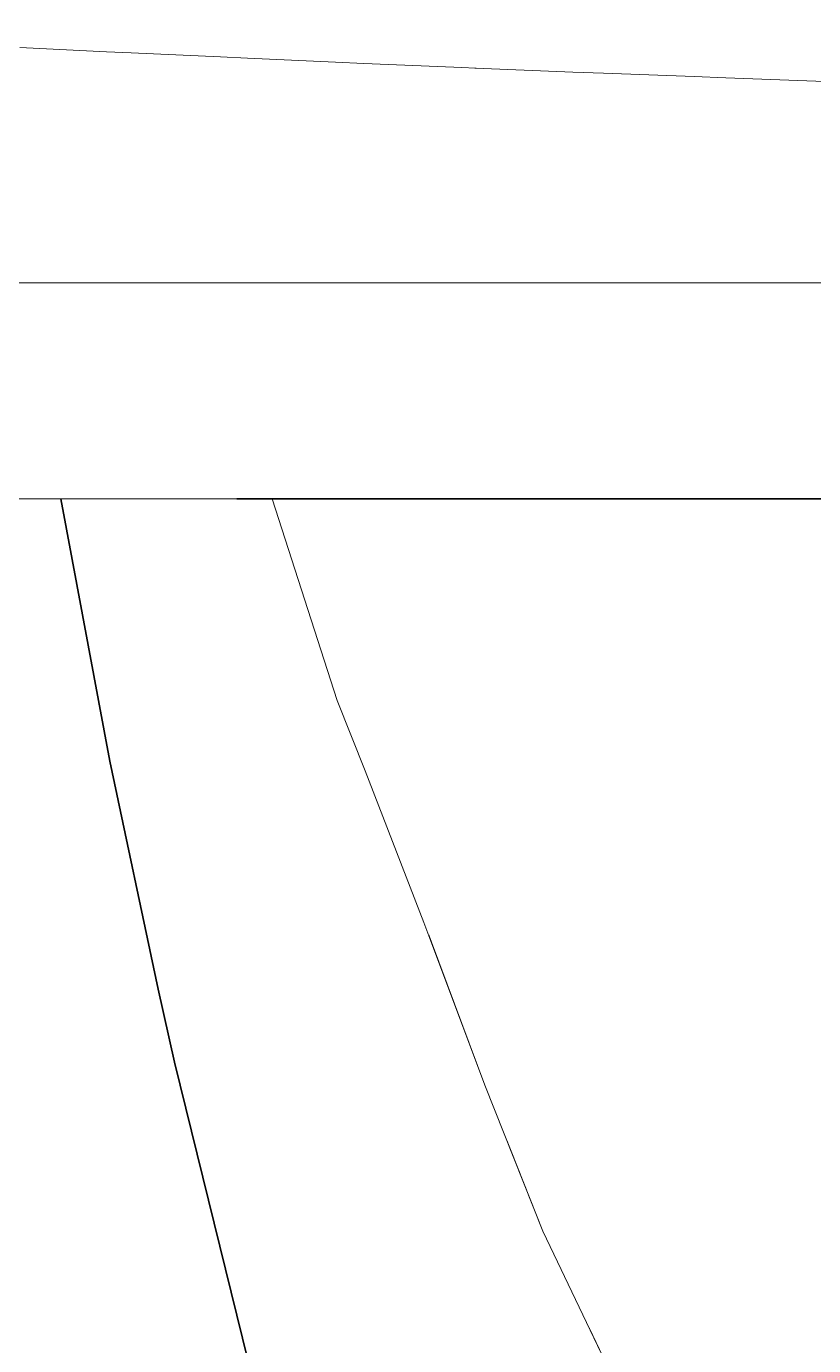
# Model space of a CAD drawing. Header units: millimetres. Extents: x -9413 to 8527, y -300 to 11224.
# Drawn here: x 1757.9 to 1867.2, y 4442.4 to 4625.6 of the extents above; entities that cross this region are included whole.
import ezdxf

# ---------------------------------------------------------------- set-up
doc = ezdxf.new("R2010")
doc.units = ezdxf.units.MM
doc.header["$MEASUREMENT"] = 0
doc.linetypes.add('Wipeout_Contour', pattern=[1000, 0, -1000])
doc.layers.add('Interior - Furniture', color=7, linetype='Continuous')
doc.layers.add('Structural - Bearing', color=7, linetype='Continuous')
doc.layers.add('Interior - Furniture _Pen_No__24', color=7, linetype='Continuous', lineweight=20, true_color=0x029e21)
doc.layers.add('Interior - Furniture _Pen_No__7', color=7, linetype='Continuous', lineweight=35)

# ---------------------------------------------------------------- blocks, each defined once
blk = doc.blocks.new('Section Elem_15_6')
at = {"color": 254, "linetype": 'Wipeout_Contour', "lineweight": 0, "ltscale": 612620.634525}
blk.add_wipeout([(1661.81, 4100), (3461.38, 4100), (3461.38, 4200), (2761.38, 4200), (2761.38, 4642.5), (2768.88, 4650), (3453.88, 4650), (3461.38, 4642.5), (3461.38, 5085), (3421.38, 5085), (3421.38, 5090), (3326.38, 5090), (3326.38, 5108.36), (3421.38, 5115), (3421.38, 5145), (3351.38, 5145), (3351.38, 5155), (3421.38, 5155), (3461.38, 5155), (3461.38, 7100), (1661.81, 7100), (1661.81, 6337), (1680.81, 6337), (1680.81, 6297.14), (1680.81, 6287), (1680.81, 4435), (1712.18, 4435), (1729.31, 4433.68), (1733.06, 4433.04), (1746.05, 4429.77), (1753.23, 4427.22), (1761.97, 4423.34), (1771.92, 4417.75), (1776.7, 4414.56), (1780.21, 4412.85), (1783.89, 4412.33), (1787.39, 4412.99), (1790.39, 4414.85), (1792.37, 4417.6), (1793.23, 4420.99), (1792.86, 4424.53), (1788.68, 4440.25), (1778.49, 4481.79), (1776.19, 4491.92), (1769.49, 4523.6), (1762.7, 4560), (1681.87, 4560), (1681.87, 4590), (1712.18, 4590), (1712.18, 4625), (1726.84, 4624.23), (1741.5, 4623.45), (1772.47, 4621.93), (1788.61, 4621.2), (1804.75, 4620.48), (1821.4, 4619.79), (1838.04, 4619.11), (1855.03, 4618.48), (1872.01, 4617.86), (1906.3, 4616.74), (1940.59, 4615.77), (1974.54, 4614.95), (2007.8, 4614.29), (2040.05, 4613.77), (2059.97, 4613.52), (2078.19, 4613.34), (2094.33, 4613.2), (2108.03, 4613.12), (2113.52, 4613.09), (2119, 4613.07), (2123, 4613.05), (2127, 4613.04), (2131.88, 4613.02), (2133.52, 4613.02), (2139.13, 4612.13), (2144.19, 4609.57), (2148.2, 4605.58), (2150.78, 4600.56), (2151.66, 4595.02), (2151.66, 4590), (2141.55, 4590), (2141.56, 4561.71), (2141.41, 4560.02), (2140.98, 4558.37), (2124.32, 4515.54), (2121.15, 4508.12), (2105.32, 4473.61), (2098.13, 4459.18), (2084.05, 4432.76), (2072.03, 4411.82), (2060.61, 4393.11), (2042.95, 4366.18), (2041.46, 4362.78), (2041.33, 4359.08), (2044.05, 4341.4), (2046.76, 4323.73), (2049.48, 4306.05), (2052.2, 4288.38), (2054.92, 4270.7), (2057.63, 4253.03), (2060.35, 4235.35), (2063.07, 4217.68), (2065.79, 4200), (1742.49, 4200), (1745.18, 4217.5), (1747.87, 4235.02), (1750.56, 4252.54), (1751.8, 4260.59), (1751.81, 4263.51), (1750.97, 4266.32), (1721.33, 4329.23), (1720.37, 4330.85), (1719.11, 4332.27), (1717.61, 4333.43), (1715.91, 4334.29), (1714.08, 4334.82), (1712.18, 4335), (1680.81, 4335), (1680.81, 4200), (1661.81, 4200)], dxfattribs=at).dxf.layer = 'Structural - Bearing'
blk = doc.blocks.new('Section Elem_34_6')
at = {"color": 254, "linetype": 'Wipeout_Contour', "lineweight": 0, "ltscale": 14835.545822}
blk.add_wipeout([(1741.81, 4622.53), (1772.47, 4621.93), (1756.99, 4622.69)], dxfattribs=at).dxf.layer = 'Interior - Furniture'
at = {"color": 254, "linetype": 'Wipeout_Contour', "lineweight": 0, "ltscale": 14859.806139}
blk.add_wipeout([(1841.66, 4600.83), (1841.63, 4590), (1876.24, 4590)], dxfattribs=at).dxf.layer = 'Interior - Furniture'
at = {"color": 254, "linetype": 'Wipeout_Contour', "lineweight": 0, "ltscale": 19541.805845}
blk.add_wipeout([(1800.97, 4522.31), (1801.06, 4532), (1792.05, 4560), (1787.14, 4560)], dxfattribs=at).dxf.layer = 'Interior - Furniture'
at = {"color": 254, "linetype": 'Wipeout_Contour', "lineweight": 0, "ltscale": 14854.77883}
blk.add_wipeout([(1773.05, 4620.99), (1788.61, 4621.2), (1772.47, 4621.93)], dxfattribs=at).dxf.layer = 'Interior - Furniture'
at = {"color": 254, "linetype": 'Wipeout_Contour', "lineweight": 0, "ltscale": 14882.192423}
blk.add_wipeout([(1841.66, 4600.83), (1876.24, 4590), (1876.26, 4599.65)], dxfattribs=at).dxf.layer = 'Interior - Furniture'
at = {"color": 254, "linetype": 'Wipeout_Contour', "lineweight": 0, "ltscale": 14654.483366}
blk.add_wipeout([(1787.14, 4560), (1775.87, 4560), (1786.81, 4522.72)], dxfattribs=at).dxf.layer = 'Interior - Furniture'
at = {"color": 254, "linetype": 'Wipeout_Contour', "lineweight": 0, "ltscale": 14613.336666}
blk.add_wipeout([(1800.97, 4522.31), (1804.94, 4522.23), (1801.06, 4532)], dxfattribs=at).dxf.layer = 'Interior - Furniture'
at = {"color": 254, "linetype": 'Wipeout_Contour', "lineweight": 0, "ltscale": 14839.348319}
blk.add_wipeout([(1741.81, 4622.53), (1773.05, 4620.99), (1772.47, 4621.93)], dxfattribs=at).dxf.layer = 'Interior - Furniture'
at = {"color": 254, "linetype": 'Wipeout_Contour', "lineweight": 0, "ltscale": 14834.810367}
blk.add_wipeout([(1824.65, 4601.48), (1824.63, 4590), (1841.63, 4590)], dxfattribs=at).dxf.layer = 'Interior - Furniture'
at = {"color": 254, "linetype": 'Wipeout_Contour', "lineweight": 0, "ltscale": 14643.951022}
blk.add_wipeout([(1767.67, 4560), (1776.26, 4523.15), (1775.87, 4560)], dxfattribs=at).dxf.layer = 'Interior - Furniture'
at = {"color": 254, "linetype": 'Wipeout_Contour', "lineweight": 0, "ltscale": 14628.03755}
blk.add_wipeout([(1786.81, 4522.72), (1800.97, 4522.31), (1787.14, 4560)], dxfattribs=at).dxf.layer = 'Interior - Furniture'
at = {"color": 254, "linetype": 'Wipeout_Contour', "lineweight": 0, "ltscale": 14865.370759}
blk.add_wipeout([(1773.05, 4620.99), (1804.75, 4620.48), (1788.61, 4621.2)], dxfattribs=at).dxf.layer = 'Interior - Furniture'
at = {"color": 254, "linetype": 'Wipeout_Contour', "lineweight": 0, "ltscale": 14851.68774}
blk.add_wipeout([(1824.65, 4601.48), (1841.63, 4590), (1841.66, 4600.83)], dxfattribs=at).dxf.layer = 'Interior - Furniture'
at = {"color": 254, "linetype": 'Wipeout_Contour', "lineweight": 0, "ltscale": 14615.626061}
blk.add_wipeout([(1786.81, 4522.72), (1775.87, 4560), (1776.26, 4523.15)], dxfattribs=at).dxf.layer = 'Interior - Furniture'
at = {"color": 254, "linetype": 'Wipeout_Contour', "lineweight": 0, "ltscale": 14679.460423}
blk.add_wipeout([(1792.05, 4560), (1801.06, 4532), (1801.35, 4560)], dxfattribs=at).dxf.layer = 'Interior - Furniture'
at = {"color": 254, "linetype": 'Wipeout_Contour', "lineweight": 0, "ltscale": 14886.136877}
blk.add_wipeout([(1804.75, 4620.48), (1805.59, 4619.53), (1821.4, 4619.79)], dxfattribs=at).dxf.layer = 'Interior - Furniture'
at = {"color": 254, "linetype": 'Wipeout_Contour', "lineweight": 0, "ltscale": 14895.257156}
blk.add_wipeout([(1875.98, 4604.88), (1841.66, 4600.83), (1876.26, 4599.65)], dxfattribs=at).dxf.layer = 'Interior - Furniture'
at = {"color": 254, "linetype": 'Wipeout_Contour', "lineweight": 0, "ltscale": 14816.604625}
blk.add_wipeout([(1807.64, 4602.13), (1807.61, 4590), (1824.63, 4590)], dxfattribs=at).dxf.layer = 'Interior - Furniture'
at = {"color": 254, "linetype": 'Wipeout_Contour', "lineweight": 0, "ltscale": 14639.400137}
blk.add_wipeout([(1776.26, 4523.15), (1767.67, 4560), (1762.7, 4560)], dxfattribs=at).dxf.layer = 'Interior - Furniture'
at = {"color": 254, "linetype": 'Wipeout_Contour', "lineweight": 0, "ltscale": 14686.161668}
blk.add_wipeout([(1818.41, 4521.94), (1818.17, 4560), (1801.35, 4560)], dxfattribs=at).dxf.layer = 'Interior - Furniture'
at = {"color": 254, "linetype": 'Wipeout_Contour', "lineweight": 0, "ltscale": 14869.742251}
blk.add_wipeout([(1804.75, 4620.48), (1773.05, 4620.99), (1805.59, 4619.53)], dxfattribs=at).dxf.layer = 'Interior - Furniture'
at = {"color": 254, "linetype": 'Wipeout_Contour', "lineweight": 0, "ltscale": 14834.055298}
blk.add_wipeout([(1807.64, 4602.13), (1824.63, 4590), (1824.65, 4601.48)], dxfattribs=at).dxf.layer = 'Interior - Furniture'
at = {"color": 254, "linetype": 'Wipeout_Contour', "lineweight": 0, "ltscale": 14605.175095}
blk.add_wipeout([(1776.26, 4523.15), (1762.7, 4560), (1769.49, 4523.6)], dxfattribs=at).dxf.layer = 'Interior - Furniture'
at = {"color": 254, "linetype": 'Wipeout_Contour', "lineweight": 0, "ltscale": 19522.263723}
blk.add_wipeout([(1801.06, 4532), (1804.94, 4522.23), (1818.41, 4521.94), (1801.35, 4560)], dxfattribs=at).dxf.layer = 'Interior - Furniture'
at = {"color": 254, "linetype": 'Wipeout_Contour', "lineweight": 0, "ltscale": 14897.233171}
blk.add_wipeout([(1805.59, 4619.53), (1838.04, 4619.11), (1821.4, 4619.79)], dxfattribs=at).dxf.layer = 'Interior - Furniture'
at = {"color": 254, "linetype": 'Wipeout_Contour', "lineweight": 0, "ltscale": 14865.824031}
blk.add_wipeout([(1841.39, 4606.14), (1824.65, 4601.48), (1841.66, 4600.83)], dxfattribs=at).dxf.layer = 'Interior - Furniture'
at = {"color": 254, "linetype": 'Wipeout_Contour', "lineweight": 0, "ltscale": 14792.731892}
blk.add_wipeout([(1791.07, 4602.82), (1774.5, 4590), (1807.61, 4590)], dxfattribs=at).dxf.layer = 'Interior - Furniture'
at = {"color": 254, "linetype": 'Wipeout_Contour', "lineweight": 0, "ltscale": 14706.849964}
blk.add_wipeout([(1838.8, 4521.59), (1837.38, 4560), (1818.17, 4560)], dxfattribs=at).dxf.layer = 'Interior - Furniture'
at = {"color": 254, "linetype": 'Wipeout_Contour', "lineweight": 0, "ltscale": 14511.072425}
blk.add_wipeout([(1785.67, 4480.85), (1769.49, 4523.6), (1776.19, 4491.92)], dxfattribs=at).dxf.layer = 'Interior - Furniture'
at = {"color": 254, "linetype": 'Wipeout_Contour', "lineweight": 0, "ltscale": 14919.369667}
blk.add_wipeout([(1839.11, 4618.16), (1855.03, 4618.48), (1838.04, 4619.11)], dxfattribs=at).dxf.layer = 'Interior - Furniture'
at = {"color": 254, "linetype": 'Wipeout_Contour', "lineweight": 0, "ltscale": 14889.081937}
blk.add_wipeout([(1841.39, 4606.14), (1841.66, 4600.83), (1875.98, 4604.88)], dxfattribs=at).dxf.layer = 'Interior - Furniture'
at = {"color": 254, "linetype": 'Wipeout_Contour', "lineweight": 0, "ltscale": 14758.90347}
blk.add_wipeout([(1742.59, 4590), (1774.5, 4590), (1758.55, 4604.24)], dxfattribs=at).dxf.layer = 'Interior - Furniture'
at = {"color": 254, "linetype": 'Wipeout_Contour', "lineweight": 0, "ltscale": 14816.76986}
blk.add_wipeout([(1791.07, 4602.82), (1807.61, 4590), (1807.64, 4602.13)], dxfattribs=at).dxf.layer = 'Interior - Furniture'
at = {"color": 254, "linetype": 'Wipeout_Contour', "lineweight": 0, "ltscale": 14663.885902}
blk.add_wipeout([(1838.8, 4521.59), (1818.17, 4560), (1818.41, 4521.94)], dxfattribs=at).dxf.layer = 'Interior - Furniture'
at = {"color": 254, "linetype": 'Wipeout_Contour', "lineweight": 0, "ltscale": 14540.831518}
blk.add_wipeout([(1785.67, 4480.85), (1776.26, 4523.15), (1769.49, 4523.6)], dxfattribs=at).dxf.layer = 'Interior - Furniture'
at = {"color": 254, "linetype": 'Wipeout_Contour', "lineweight": 0, "ltscale": 14902.132108}
blk.add_wipeout([(1805.59, 4619.53), (1839.11, 4618.16), (1838.04, 4619.11)], dxfattribs=at).dxf.layer = 'Interior - Furniture'
at = {"color": 254, "linetype": 'Wipeout_Contour', "lineweight": 0, "ltscale": 14854.687678}
blk.add_wipeout([(1841.39, 4606.14), (1807.64, 4602.13), (1824.65, 4601.48)], dxfattribs=at).dxf.layer = 'Interior - Furniture'
at = {"color": 254, "linetype": 'Wipeout_Contour', "lineweight": 0, "ltscale": 14794.368815}
blk.add_wipeout([(1774.52, 4603.51), (1774.5, 4590), (1791.07, 4602.82)], dxfattribs=at).dxf.layer = 'Interior - Furniture'
at = {"color": 254, "linetype": 'Wipeout_Contour', "lineweight": 0, "ltscale": 14730.35081}
blk.add_wipeout([(1861.69, 4521.27), (1858.58, 4560), (1837.38, 4560)], dxfattribs=at).dxf.layer = 'Interior - Furniture'
at = {"color": 254, "linetype": 'Wipeout_Contour', "lineweight": 0, "ltscale": 19446.671655}
blk.add_wipeout([(1804.94, 4522.23), (1813.08, 4501.18), (1813.8, 4499.26), (1818.41, 4521.94)], dxfattribs=at).dxf.layer = 'Interior - Furniture'
at = {"color": 254, "linetype": 'Wipeout_Contour', "lineweight": 0, "ltscale": 14475.370513}
blk.add_wipeout([(1785.67, 4480.85), (1776.19, 4491.92), (1778.49, 4481.79)], dxfattribs=at).dxf.layer = 'Interior - Furniture'
at = {"color": 254, "linetype": 'Wipeout_Contour', "lineweight": 0, "ltscale": 14930.849773}
blk.add_wipeout([(1839.11, 4618.16), (1872.01, 4617.86), (1855.03, 4618.48)], dxfattribs=at).dxf.layer = 'Interior - Furniture'
at = {"color": 254, "linetype": 'Wipeout_Contour', "lineweight": 0, "ltscale": 14832.238002}
blk.add_wipeout([(1807.39, 4607.52), (1791.07, 4602.82), (1807.64, 4602.13)], dxfattribs=at).dxf.layer = 'Interior - Furniture'
at = {"color": 254, "linetype": 'Wipeout_Contour', "lineweight": 0, "ltscale": 14783.635868}
blk.add_wipeout([(1774.52, 4603.51), (1758.55, 4604.24), (1774.5, 4590)], dxfattribs=at).dxf.layer = 'Interior - Furniture'
at = {"color": 254, "linetype": 'Wipeout_Contour', "lineweight": 0, "ltscale": 14686.705296}
blk.add_wipeout([(1861.69, 4521.27), (1837.38, 4560), (1838.8, 4521.59)], dxfattribs=at).dxf.layer = 'Interior - Furniture'
at = {"color": 254, "linetype": 'Wipeout_Contour', "lineweight": 0, "ltscale": 14396.721615}
blk.add_wipeout([(1795.86, 4438.92), (1778.49, 4481.79), (1788.68, 4440.25)], dxfattribs=at).dxf.layer = 'Interior - Furniture'
at = {"color": 254, "linetype": 'Wipeout_Contour', "lineweight": 0, "ltscale": 14936.297922}
blk.add_wipeout([(1839.11, 4618.16), (1873.28, 4616.9), (1872.01, 4617.86)], dxfattribs=at).dxf.layer = 'Interior - Furniture'
at = {"color": 254, "linetype": 'Wipeout_Contour', "lineweight": 0, "ltscale": 14854.719317}
blk.add_wipeout([(1807.39, 4607.52), (1807.64, 4602.13), (1841.39, 4606.14)], dxfattribs=at).dxf.layer = 'Interior - Furniture'
at = {"color": 254, "linetype": 'Wipeout_Contour', "lineweight": 0, "ltscale": 14762.544831}
blk.add_wipeout([(1742.59, 4604.96), (1742.59, 4590), (1758.55, 4604.24)], dxfattribs=at).dxf.layer = 'Interior - Furniture'
at = {"color": 254, "linetype": 'Wipeout_Contour', "lineweight": 0, "ltscale": 14747.291584}
blk.add_wipeout([(1861.69, 4521.27), (1881.51, 4560), (1858.58, 4560)], dxfattribs=at).dxf.layer = 'Interior - Furniture'
at = {"color": 254, "linetype": 'Wipeout_Contour', "lineweight": 0, "ltscale": 14591.951834}
blk.add_wipeout([(1826.14, 4478.39), (1838.8, 4521.59), (1818.41, 4521.94)], dxfattribs=at).dxf.layer = 'Interior - Furniture'
at = {"color": 254, "linetype": 'Wipeout_Contour', "lineweight": 0, "ltscale": 14434.232862}
blk.add_wipeout([(1795.86, 4438.92), (1785.67, 4480.85), (1778.49, 4481.79)], dxfattribs=at).dxf.layer = 'Interior - Furniture'
at = {"color": 254, "linetype": 'Wipeout_Contour', "lineweight": 0, "ltscale": 14909.427586}
blk.add_wipeout([(1875.4, 4610.07), (1841.39, 4606.14), (1875.98, 4604.88)], dxfattribs=at).dxf.layer = 'Interior - Furniture'
at = {"color": 254, "linetype": 'Wipeout_Contour', "lineweight": 0, "ltscale": 14821.704}
blk.add_wipeout([(1807.39, 4607.52), (1774.52, 4603.51), (1791.07, 4602.82)], dxfattribs=at).dxf.layer = 'Interior - Furniture'
at = {"color": 254, "linetype": 'Wipeout_Contour', "lineweight": 0, "ltscale": 14720.034303}
blk.add_wipeout([(1737.91, 4570), (1765.35, 4590), (1750.51, 4590)], dxfattribs=at).dxf.layer = 'Interior - Furniture'
at = {"color": 254, "linetype": 'Wipeout_Contour', "lineweight": 0, "ltscale": 14720.7315}
blk.add_wipeout([(1886.6, 4520.98), (1881.51, 4560), (1861.69, 4521.27)], dxfattribs=at).dxf.layer = 'Interior - Furniture'
at = {"color": 254, "linetype": 'Wipeout_Contour', "lineweight": 0, "ltscale": 19395.758817}
blk.add_wipeout([(1818.41, 4521.94), (1813.8, 4499.26), (1821.57, 4478.6), (1826.14, 4478.39)], dxfattribs=at).dxf.layer = 'Interior - Furniture'
at = {"color": 254, "linetype": 'Wipeout_Contour', "lineweight": 0, "ltscale": 14800.540347}
blk.add_wipeout([(1758.55, 4604.24), (1774.52, 4603.51), (1774.31, 4609)], dxfattribs=at).dxf.layer = 'Interior - Furniture'
at = {"color": 254, "linetype": 'Wipeout_Contour', "lineweight": 0, "ltscale": 14742.148239}
blk.add_wipeout([(1768.93, 4570), (1780.93, 4590), (1765.35, 4590)], dxfattribs=at).dxf.layer = 'Interior - Furniture'
at = {"color": 254, "linetype": 'Wipeout_Contour', "lineweight": 0, "ltscale": 14797.622914}
blk.add_wipeout([(1882.3, 4560.49), (1862.57, 4560), (1896.66, 4560)], dxfattribs=at).dxf.layer = 'Interior - Furniture'
at = {"color": 254, "linetype": 'Wipeout_Contour', "lineweight": 0, "ltscale": 14589.988556}
blk.add_wipeout([(1804.94, 4522.23), (1800.97, 4522.31), (1813.08, 4501.18)], dxfattribs=at).dxf.layer = 'Interior - Furniture'
at = {"color": 254, "linetype": 'Wipeout_Contour', "lineweight": 0, "ltscale": 14614.226089}
blk.add_wipeout([(1845.11, 4477.69), (1861.69, 4521.27), (1838.8, 4521.59)], dxfattribs=at).dxf.layer = 'Interior - Furniture'
at = {"color": 254, "linetype": 'Wipeout_Contour', "lineweight": 0, "ltscale": 14822.140911}
blk.add_wipeout([(1774.31, 4609), (1774.52, 4603.51), (1807.39, 4607.52)], dxfattribs=at).dxf.layer = 'Interior - Furniture'
at = {"color": 254, "linetype": 'Wipeout_Contour', "lineweight": 0, "ltscale": 14706.883853}
blk.add_wipeout([(1768.93, 4570), (1765.35, 4590), (1737.91, 4570)], dxfattribs=at).dxf.layer = 'Interior - Furniture'
at = {"color": 254, "linetype": 'Wipeout_Contour', "lineweight": 0, "ltscale": 14759.977233}
blk.add_wipeout([(1850.49, 4560.49), (1829.03, 4560), (1862.57, 4560)], dxfattribs=at).dxf.layer = 'Interior - Furniture'
at = {"color": 254, "linetype": 'Wipeout_Contour', "lineweight": 0, "ltscale": 14561.954451}
blk.add_wipeout([(1786.81, 4522.72), (1809.72, 4479.15), (1800.97, 4522.31)], dxfattribs=at).dxf.layer = 'Interior - Furniture'
at = {"color": 254, "linetype": 'Wipeout_Contour', "lineweight": 0, "ltscale": 14560.0188}
blk.add_wipeout([(1845.11, 4477.69), (1838.8, 4521.59), (1826.14, 4478.39)], dxfattribs=at).dxf.layer = 'Interior - Furniture'
at = {"color": 254, "linetype": 'Wipeout_Contour', "lineweight": 0, "ltscale": 14647.41208}
blk.add_wipeout([(1889.04, 4476.47), (1886.6, 4520.98), (1861.69, 4521.27)], dxfattribs=at).dxf.layer = 'Interior - Furniture'
at = {"color": 254, "linetype": 'Wipeout_Contour', "lineweight": 0, "ltscale": 14874.710197}
blk.add_wipeout([(1840.89, 4611.33), (1807.39, 4607.52), (1841.39, 4606.14)], dxfattribs=at).dxf.layer = 'Interior - Furniture'
at = {"color": 254, "linetype": 'Wipeout_Contour', "lineweight": 0, "ltscale": 14790.694972}
blk.add_wipeout([(1742.59, 4604.96), (1758.55, 4604.24), (1774.31, 4609)], dxfattribs=at).dxf.layer = 'Interior - Furniture'
at = {"color": 254, "linetype": 'Wipeout_Contour', "lineweight": 0, "ltscale": 14753.349207}
blk.add_wipeout([(1780.93, 4590), (1768.93, 4570), (1796.52, 4590)], dxfattribs=at).dxf.layer = 'Interior - Furniture'
at = {"color": 254, "linetype": 'Wipeout_Contour', "lineweight": 0, "ltscale": 14723.66157}
blk.add_wipeout([(1796.4, 4560), (1829.03, 4560), (1819.27, 4560.49)], dxfattribs=at).dxf.layer = 'Interior - Furniture'
at = {"color": 254, "linetype": 'Wipeout_Contour', "lineweight": 0, "ltscale": 14781.530524}
blk.add_wipeout([(1850.49, 4560.49), (1862.57, 4560), (1882.3, 4560.49)], dxfattribs=at).dxf.layer = 'Interior - Furniture'
at = {"color": 254, "linetype": 'Wipeout_Contour', "lineweight": 0, "ltscale": 14549.374619}
blk.add_wipeout([(1776.26, 4523.15), (1796.14, 4479.97), (1786.81, 4522.72)], dxfattribs=at).dxf.layer = 'Interior - Furniture'
at = {"color": 254, "linetype": 'Wipeout_Contour', "lineweight": 0, "ltscale": 14582.381348}
blk.add_wipeout([(1866.22, 4477.05), (1861.69, 4521.27), (1845.11, 4477.69)], dxfattribs=at).dxf.layer = 'Interior - Furniture'
at = {"color": 254, "linetype": 'Wipeout_Contour', "lineweight": 0, "ltscale": 14500.328495}
blk.add_wipeout([(1821.57, 4478.6), (1824.73, 4470.64), (1826.14, 4478.39)], dxfattribs=at).dxf.layer = 'Interior - Furniture'
at = {"color": 254, "linetype": 'Wipeout_Contour', "lineweight": 0, "ltscale": 14903.125082}
blk.add_wipeout([(1840.89, 4611.33), (1841.39, 4606.14), (1875.4, 4610.07)], dxfattribs=at).dxf.layer = 'Interior - Furniture'
at = {"color": 254, "linetype": 'Wipeout_Contour', "lineweight": 0, "ltscale": 14791.58858}
blk.add_wipeout([(1774.31, 4609), (1742.46, 4610.55), (1742.59, 4604.96)], dxfattribs=at).dxf.layer = 'Interior - Furniture'
at = {"color": 254, "linetype": 'Wipeout_Contour', "lineweight": 0, "ltscale": 14782.834997}
blk.add_wipeout([(1801.49, 4570), (1828.85, 4590), (1796.52, 4590)], dxfattribs=at).dxf.layer = 'Interior - Furniture'
at = {"color": 254, "linetype": 'Wipeout_Contour', "lineweight": 0, "ltscale": 14689.013182}
blk.add_wipeout([(1788.92, 4560.49), (1765.04, 4560), (1796.4, 4560)], dxfattribs=at).dxf.layer = 'Interior - Furniture'
at = {"color": 254, "linetype": 'Wipeout_Contour', "lineweight": 0, "ltscale": 14745.271935}
blk.add_wipeout([(1819.27, 4560.49), (1829.03, 4560), (1850.49, 4560.49)], dxfattribs=at).dxf.layer = 'Interior - Furniture'
at = {"color": 254, "linetype": 'Wipeout_Contour', "lineweight": 0, "ltscale": 19385.699585}
blk.add_wipeout([(1809.72, 4479.15), (1821.57, 4478.6), (1813.08, 4501.18), (1800.97, 4522.31)], dxfattribs=at).dxf.layer = 'Interior - Furniture'
at = {"color": 254, "linetype": 'Wipeout_Contour', "lineweight": 0, "ltscale": 14598.404702}
blk.add_wipeout([(1889.04, 4476.47), (1861.69, 4521.27), (1866.22, 4477.05)], dxfattribs=at).dxf.layer = 'Interior - Furniture'
at = {"color": 254, "linetype": 'Wipeout_Contour', "lineweight": 0, "ltscale": 19307.995346}
blk.add_wipeout([(1845.11, 4477.69), (1826.14, 4478.39), (1829.61, 4458.31), (1836.1, 4444.75)], dxfattribs=at).dxf.layer = 'Interior - Furniture'
at = {"color": 254, "linetype": 'Wipeout_Contour', "lineweight": 0, "ltscale": 14841.702006}
blk.add_wipeout([(1807, 4612.7), (1774.31, 4609), (1807.39, 4607.52)], dxfattribs=at).dxf.layer = 'Interior - Furniture'
at = {"color": 254, "linetype": 'Wipeout_Contour', "lineweight": 0, "ltscale": 14741.129357}
blk.add_wipeout([(1768.93, 4570), (1801.49, 4570), (1796.52, 4590)], dxfattribs=at).dxf.layer = 'Interior - Furniture'
at = {"color": 254, "linetype": 'Wipeout_Contour', "lineweight": 0, "ltscale": 14813.263753}
blk.add_wipeout([(1835.25, 4570), (1845.43, 4590), (1828.85, 4590)], dxfattribs=at).dxf.layer = 'Interior - Furniture'
at = {"color": 254, "linetype": 'Wipeout_Contour', "lineweight": 0, "ltscale": 14781.500483}
blk.add_wipeout([(1860.19, 4561.91), (1850.49, 4560.49), (1882.3, 4560.49)], dxfattribs=at).dxf.layer = 'Interior - Furniture'
at = {"color": 254, "linetype": 'Wipeout_Contour', "lineweight": 0, "ltscale": 14656.34374}
blk.add_wipeout([(1759.75, 4560.49), (1735.29, 4560), (1765.04, 4560)], dxfattribs=at).dxf.layer = 'Interior - Furniture'
at = {"color": 254, "linetype": 'Wipeout_Contour', "lineweight": 0, "ltscale": 14710.424695}
blk.add_wipeout([(1819.27, 4560.49), (1788.92, 4560.49), (1796.4, 4560)], dxfattribs=at).dxf.layer = 'Interior - Furniture'
at = {"color": 254, "linetype": 'Wipeout_Contour', "lineweight": 0, "ltscale": 14520.021034}
blk.add_wipeout([(1809.72, 4479.15), (1786.81, 4522.72), (1796.14, 4479.97)], dxfattribs=at).dxf.layer = 'Interior - Furniture'
at = {"color": 254, "linetype": 'Wipeout_Contour', "lineweight": 0, "ltscale": 14484.403726}
blk.add_wipeout([(1826.14, 4478.39), (1824.73, 4470.64), (1829.61, 4458.31)], dxfattribs=at).dxf.layer = 'Interior - Furniture'
at = {"color": 254, "linetype": 'Wipeout_Contour', "lineweight": 0, "ltscale": 14499.123391}
blk.add_wipeout([(1850.77, 4434.48), (1866.22, 4477.05), (1845.11, 4477.69)], dxfattribs=at).dxf.layer = 'Interior - Furniture'
at = {"color": 254, "linetype": 'Wipeout_Contour', "lineweight": 0, "ltscale": 14810.661112}
blk.add_wipeout([(1742.46, 4610.55), (1774.31, 4609), (1774.03, 4614.18)], dxfattribs=at).dxf.layer = 'Interior - Furniture'
at = {"color": 254, "linetype": 'Wipeout_Contour', "lineweight": 0, "ltscale": 14868.949636}
blk.add_wipeout([(1807, 4612.7), (1807.39, 4607.52), (1840.89, 4611.33)], dxfattribs=at).dxf.layer = 'Interior - Furniture'
at = {"color": 254, "linetype": 'Wipeout_Contour', "lineweight": 0, "ltscale": 14771.149958}
blk.add_wipeout([(1818.36, 4570), (1828.85, 4590), (1801.49, 4570)], dxfattribs=at).dxf.layer = 'Interior - Furniture'
at = {"color": 254, "linetype": 'Wipeout_Contour', "lineweight": 0, "ltscale": 14832.091746}
blk.add_wipeout([(1852.55, 4570), (1862.01, 4590), (1845.43, 4590)], dxfattribs=at).dxf.layer = 'Interior - Furniture'
at = {"color": 254, "linetype": 'Wipeout_Contour', "lineweight": 0, "ltscale": 14687.437925}
blk.add_wipeout([(1768.69, 4566.91), (1768.93, 4570), (1737.91, 4570)], dxfattribs=at).dxf.layer = 'Interior - Furniture'
at = {"color": 254, "linetype": 'Wipeout_Contour', "lineweight": 0, "ltscale": 14745.472631}
blk.add_wipeout([(1827.24, 4561.91), (1819.27, 4560.49), (1850.49, 4560.49)], dxfattribs=at).dxf.layer = 'Interior - Furniture'
at = {"color": 254, "linetype": 'Wipeout_Contour', "lineweight": 0, "ltscale": 14799.999954}
blk.add_wipeout([(1860.19, 4561.91), (1882.3, 4560.49), (1893.67, 4561.91)], dxfattribs=at).dxf.layer = 'Interior - Furniture'
at = {"color": 254, "linetype": 'Wipeout_Contour', "lineweight": 0, "ltscale": 14677.296877}
blk.add_wipeout([(1759.75, 4560.49), (1765.04, 4560), (1788.92, 4560.49)], dxfattribs=at).dxf.layer = 'Interior - Furniture'
at = {"color": 254, "linetype": 'Wipeout_Contour', "lineweight": 0, "ltscale": 14509.155218}
blk.add_wipeout([(1796.14, 4479.97), (1776.26, 4523.15), (1785.67, 4480.85)], dxfattribs=at).dxf.layer = 'Interior - Furniture'
at = {"color": 254, "linetype": 'Wipeout_Contour', "lineweight": 0, "ltscale": 19284.779332}
blk.add_wipeout([(1833.56, 4435.46), (1829.61, 4458.31), (1821.57, 4478.6), (1809.72, 4479.15)], dxfattribs=at).dxf.layer = 'Interior - Furniture'
at = {"color": 254, "linetype": 'Wipeout_Contour', "lineweight": 0, "ltscale": 19258.410469}
blk.add_wipeout([(1845.11, 4477.69), (1836.1, 4444.75), (1840.73, 4435.05), (1850.77, 4434.48)], dxfattribs=at).dxf.layer = 'Interior - Furniture'
at = {"color": 254, "linetype": 'Wipeout_Contour', "lineweight": 0, "ltscale": 14521.496956}
blk.add_wipeout([(1869.81, 4433.59), (1889.04, 4476.47), (1866.22, 4477.05)], dxfattribs=at).dxf.layer = 'Interior - Furniture'
at = {"layer": 'Interior - Furniture _Pen_No__7', "linetype": 'Continuous'}
for p, q in [((1769.49, 4523.6), (1776.19, 4491.92)), ((1776.19, 4491.92), (1778.49, 4481.79))]:
    blk.add_line(p, q, dxfattribs=at)
at = {"color": 254, "linetype": 'Wipeout_Contour', "lineweight": 0, "ltscale": 14836.587067}
blk.add_wipeout([(1774.03, 4614.18), (1774.31, 4609), (1807, 4612.7)], dxfattribs=at).dxf.layer = 'Interior - Furniture'
at = {"color": 254, "linetype": 'Wipeout_Contour', "lineweight": 0, "ltscale": 14922.208012}
blk.add_wipeout([(1874.48, 4614.22), (1840.89, 4611.33), (1875.4, 4610.07)], dxfattribs=at).dxf.layer = 'Interior - Furniture'
at = {"color": 254, "linetype": 'Wipeout_Contour', "lineweight": 0, "ltscale": 14783.626578}
blk.add_wipeout([(1835.25, 4570), (1828.85, 4590), (1818.36, 4570)], dxfattribs=at).dxf.layer = 'Interior - Furniture'
at = {"color": 254, "linetype": 'Wipeout_Contour', "lineweight": 0, "ltscale": 14857.654913}
blk.add_wipeout([(1869.85, 4570), (1895.68, 4590), (1862.01, 4590)], dxfattribs=at).dxf.layer = 'Interior - Furniture'
at = {"color": 254, "linetype": 'Wipeout_Contour', "lineweight": 0, "ltscale": 14672.798028}
blk.add_wipeout([(1737.74, 4566.91), (1768.69, 4566.91), (1737.91, 4570)], dxfattribs=at).dxf.layer = 'Interior - Furniture'
at = {"color": 254, "linetype": 'Wipeout_Contour', "lineweight": 0, "ltscale": 14710.83476}
blk.add_wipeout([(1795.17, 4561.91), (1788.92, 4560.49), (1819.27, 4560.49)], dxfattribs=at).dxf.layer = 'Interior - Furniture'
at = {"color": 254, "linetype": 'Wipeout_Contour', "lineweight": 0, "ltscale": 14762.854234}
blk.add_wipeout([(1827.24, 4561.91), (1850.49, 4560.49), (1860.19, 4561.91)], dxfattribs=at).dxf.layer = 'Interior - Furniture'
at = {"color": 254, "linetype": 'Wipeout_Contour', "lineweight": 0, "ltscale": 14646.159247}
blk.add_wipeout([(1732, 4560.49), (1735.29, 4560), (1759.75, 4560.49)], dxfattribs=at).dxf.layer = 'Interior - Furniture'
at = {"color": 254, "linetype": 'Wipeout_Contour', "lineweight": 0, "ltscale": 14452.709519}
blk.add_wipeout([(1809.72, 4479.15), (1796.14, 4479.97), (1818.49, 4436.53)], dxfattribs=at).dxf.layer = 'Interior - Furniture'
at = {"color": 254, "linetype": 'Wipeout_Contour', "lineweight": 0, "ltscale": 14466.82431}
blk.add_wipeout([(1869.81, 4433.59), (1866.22, 4477.05), (1850.77, 4434.48)], dxfattribs=at).dxf.layer = 'Interior - Furniture'
at = {"color": 254, "linetype": 'Wipeout_Contour', "lineweight": 0, "ltscale": 14420.115743}
blk.add_wipeout([(1833.56, 4435.46), (1840.73, 4435.05), (1829.61, 4458.31)], dxfattribs=at).dxf.layer = 'Interior - Furniture'
at = {"layer": 'Interior - Furniture _Pen_No__7', "linetype": 'Continuous'}
for p, q in [((1837.38, 4560), (1858.58, 4560)), ((1858.58, 4560), (1881.51, 4560))]:
    blk.add_line(p, q, dxfattribs=at)
at = {"color": 254, "linetype": 'Wipeout_Contour', "lineweight": 0, "ltscale": 14806.275129}
blk.add_wipeout([(1742.31, 4615.73), (1742.46, 4610.55), (1774.03, 4614.18)], dxfattribs=at).dxf.layer = 'Interior - Furniture'
at = {"color": 254, "linetype": 'Wipeout_Contour', "lineweight": 0, "ltscale": 14887.64578}
blk.add_wipeout([(1840.12, 4615.47), (1807, 4612.7), (1840.89, 4611.33)], dxfattribs=at).dxf.layer = 'Interior - Furniture'
at = {"color": 254, "linetype": 'Wipeout_Contour', "lineweight": 0, "ltscale": 14802.541657}
blk.add_wipeout([(1852.55, 4570), (1845.43, 4590), (1835.25, 4570)], dxfattribs=at).dxf.layer = 'Interior - Furniture'
at = {"color": 254, "linetype": 'Wipeout_Contour', "lineweight": 0, "ltscale": 14722.224621}
blk.add_wipeout([(1768.93, 4570), (1801.19, 4566.91), (1801.49, 4570)], dxfattribs=at).dxf.layer = 'Interior - Furniture'
at = {"color": 254, "linetype": 'Wipeout_Contour', "lineweight": 0, "ltscale": 14796.881954}
blk.add_wipeout([(1867.24, 4564.12), (1860.19, 4561.91), (1893.67, 4561.91)], dxfattribs=at).dxf.layer = 'Interior - Furniture'
at = {"color": 254, "linetype": 'Wipeout_Contour', "lineweight": 0, "ltscale": 14677.881514}
blk.add_wipeout([(1764.28, 4561.91), (1759.75, 4560.49), (1788.92, 4560.49)], dxfattribs=at).dxf.layer = 'Interior - Furniture'
at = {"color": 254, "linetype": 'Wipeout_Contour', "lineweight": 0, "ltscale": 14727.004974}
blk.add_wipeout([(1827.24, 4561.91), (1795.17, 4561.91), (1819.27, 4560.49)], dxfattribs=at).dxf.layer = 'Interior - Furniture'
at = {"color": 254, "linetype": 'Wipeout_Contour', "lineweight": 0, "ltscale": 14441.651112}
blk.add_wipeout([(1785.67, 4480.85), (1805.86, 4437.68), (1796.14, 4479.97)], dxfattribs=at).dxf.layer = 'Interior - Furniture'
at = {"color": 254, "linetype": 'Wipeout_Contour', "lineweight": 0, "ltscale": 14424.800308}
blk.add_wipeout([(1818.49, 4436.53), (1833.56, 4435.46), (1809.72, 4479.15)], dxfattribs=at).dxf.layer = 'Interior - Furniture'
at = {"layer": 'Interior - Furniture _Pen_No__7', "linetype": 'Continuous'}
for p, q in [((1801.35, 4560), (1818.17, 4560)), ((1818.17, 4560), (1837.38, 4560))]:
    blk.add_line(p, q, dxfattribs=at)
at = {"color": 254, "linetype": 'Wipeout_Contour', "lineweight": 0, "ltscale": 14854.822293}
blk.add_wipeout([(1806.38, 4616.85), (1774.03, 4614.18), (1807, 4612.7)], dxfattribs=at).dxf.layer = 'Interior - Furniture'
at = {"color": 254, "linetype": 'Wipeout_Contour', "lineweight": 0, "ltscale": 14914.758164}
blk.add_wipeout([(1840.12, 4615.47), (1840.89, 4611.33), (1874.48, 4614.22)], dxfattribs=at).dxf.layer = 'Interior - Furniture'
at = {"color": 254, "linetype": 'Wipeout_Contour', "lineweight": 0, "ltscale": 14821.765715}
blk.add_wipeout([(1869.85, 4570), (1862.01, 4590), (1852.55, 4570)], dxfattribs=at).dxf.layer = 'Interior - Furniture'
at = {"color": 254, "linetype": 'Wipeout_Contour', "lineweight": 0, "ltscale": 14706.833881}
blk.add_wipeout([(1768.93, 4570), (1768.69, 4566.91), (1801.19, 4566.91)], dxfattribs=at).dxf.layer = 'Interior - Furniture'
at = {"color": 254, "linetype": 'Wipeout_Contour', "lineweight": 0, "ltscale": 14758.96723}
blk.add_wipeout([(1833.06, 4564.12), (1827.24, 4561.91), (1860.19, 4561.91)], dxfattribs=at).dxf.layer = 'Interior - Furniture'
at = {"color": 254, "linetype": 'Wipeout_Contour', "lineweight": 0, "ltscale": 14646.878166}
blk.add_wipeout([(1734.9, 4561.91), (1732, 4560.49), (1759.75, 4560.49)], dxfattribs=at).dxf.layer = 'Interior - Furniture'
at = {"color": 254, "linetype": 'Wipeout_Contour', "lineweight": 0, "ltscale": 14692.764518}
blk.add_wipeout([(1764.28, 4561.91), (1788.92, 4560.49), (1795.17, 4561.91)], dxfattribs=at).dxf.layer = 'Interior - Furniture'
at = {"color": 254, "linetype": 'Wipeout_Contour', "lineweight": 0, "ltscale": 14412.00868}
blk.add_wipeout([(1796.14, 4479.97), (1805.86, 4437.68), (1818.49, 4436.53)], dxfattribs=at).dxf.layer = 'Interior - Furniture'
at = {"layer": 'Interior - Furniture _Pen_No__24', "linetype": 'Continuous', "flags": 128}
blk.add_lwpolyline([(1876.24, 4590), (1862.01, 4590), (1857.41, 4590), (1851.16, 4590), (1845.43, 4590), (1841.63, 4590), (1840.9, 4590), (1829.23, 4590), (1828.85, 4590), (1824.63, 4590), (1820, 4590), (1812.14, 4590), (1807.61, 4590), (1796.52, 4590), (1792.52, 4590), (1782.61, 4590), (1780.93, 4590), (1777.1, 4590), (1774.5, 4590), (1765.35, 4590), (1761.86, 4590), (1750.51, 4590)], dxfattribs=at)
at = {"layer": 'Interior - Furniture _Pen_No__7', "linetype": 'Continuous'}
for q in [(1787.14, 4560), (1801.35, 4560)]:
    blk.add_line((1792.05, 4560), q, dxfattribs=at)
at = {"color": 254, "linetype": 'Wipeout_Contour', "lineweight": 0, "ltscale": 14823.970704}
blk.add_wipeout([(1773.61, 4618.32), (1742.31, 4615.73), (1774.03, 4614.18)], dxfattribs=at).dxf.layer = 'Interior - Furniture'
at = {"color": 254, "linetype": 'Wipeout_Contour', "lineweight": 0, "ltscale": 14880.759339}
blk.add_wipeout([(1806.38, 4616.85), (1807, 4612.7), (1840.12, 4615.47)], dxfattribs=at).dxf.layer = 'Interior - Furniture'
at = {"color": 254, "linetype": 'Wipeout_Contour', "lineweight": 0, "ltscale": 14740.64134}
blk.add_wipeout([(1801.19, 4566.91), (1818.36, 4570), (1801.49, 4570)], dxfattribs=at).dxf.layer = 'Interior - Furniture'
at = {"color": 254, "linetype": 'Wipeout_Contour', "lineweight": 0, "ltscale": 14722.47067}
blk.add_wipeout([(1795.17, 4561.91), (1827.24, 4561.91), (1799.73, 4564.12)], dxfattribs=at).dxf.layer = 'Interior - Furniture'
at = {"color": 254, "linetype": 'Wipeout_Contour', "lineweight": 0, "ltscale": 14776.720262}
blk.add_wipeout([(1833.06, 4564.12), (1860.19, 4561.91), (1867.24, 4564.12)], dxfattribs=at).dxf.layer = 'Interior - Furniture'
at = {"color": 254, "linetype": 'Wipeout_Contour', "lineweight": 0, "ltscale": 14660.424863}
blk.add_wipeout([(1734.9, 4561.91), (1759.75, 4560.49), (1764.28, 4561.91)], dxfattribs=at).dxf.layer = 'Interior - Furniture'
at = {"color": 254, "linetype": 'Wipeout_Contour', "lineweight": 0, "ltscale": 14402.594447}
blk.add_wipeout([(1805.86, 4437.68), (1785.67, 4480.85), (1795.86, 4438.92)], dxfattribs=at).dxf.layer = 'Interior - Furniture'
at = {"layer": 'Interior - Furniture _Pen_No__24', "linetype": 'Continuous', "flags": 128}
blk.add_lwpolyline([(1681.87, 4560.41), (1685.59, 4560), (1704.57, 4560), (1792.05, 4560)], dxfattribs=at)
at = {"layer": 'Interior - Furniture _Pen_No__7', "linetype": 'Continuous'}
for p, q in [((1762.7, 4560), (1769.49, 4523.6)), ((1778.49, 4481.79), (1788.68, 4440.25))]:
    blk.add_line(p, q, dxfattribs=at)
at = {"color": 254, "linetype": 'Wipeout_Contour', "lineweight": 0, "ltscale": 14848.605659}
blk.add_wipeout([(1806.38, 4616.85), (1773.61, 4618.32), (1774.03, 4614.18)], dxfattribs=at).dxf.layer = 'Interior - Furniture'
at = {"color": 254, "linetype": 'Wipeout_Contour', "lineweight": 0, "ltscale": 14931.452055}
blk.add_wipeout([(1873.28, 4616.9), (1840.12, 4615.47), (1874.48, 4614.22)], dxfattribs=at).dxf.layer = 'Interior - Furniture'
at = {"color": 254, "linetype": 'Wipeout_Contour', "lineweight": 0, "ltscale": 14765.229383}
blk.add_wipeout([(1834.89, 4566.91), (1835.25, 4570), (1818.36, 4570)], dxfattribs=at).dxf.layer = 'Interior - Furniture'
at = {"color": 254, "linetype": 'Wipeout_Contour', "lineweight": 0, "ltscale": 14687.724091}
blk.add_wipeout([(1767.61, 4564.12), (1764.28, 4561.91), (1795.17, 4561.91)], dxfattribs=at).dxf.layer = 'Interior - Furniture'
at = {"color": 254, "linetype": 'Wipeout_Contour', "lineweight": 0, "ltscale": 14739.201891}
blk.add_wipeout([(1799.73, 4564.12), (1827.24, 4561.91), (1833.06, 4564.12)], dxfattribs=at).dxf.layer = 'Interior - Furniture'
at = {"color": 254, "linetype": 'Wipeout_Contour', "lineweight": 0, "ltscale": 14818.495622}
blk.add_wipeout([(1742.09, 4619.86), (1742.31, 4615.73), (1773.61, 4618.32)], dxfattribs=at).dxf.layer = 'Interior - Furniture'
at = {"color": 254, "linetype": 'Wipeout_Contour', "lineweight": 0, "ltscale": 14897.139443}
blk.add_wipeout([(1839.11, 4618.16), (1806.38, 4616.85), (1840.12, 4615.47)], dxfattribs=at).dxf.layer = 'Interior - Furniture'
at = {"color": 254, "linetype": 'Wipeout_Contour', "lineweight": 0, "ltscale": 14749.010473}
blk.add_wipeout([(1801.19, 4566.91), (1834.89, 4566.91), (1818.36, 4570)], dxfattribs=at).dxf.layer = 'Interior - Furniture'
at = {"color": 254, "linetype": 'Wipeout_Contour', "lineweight": 0, "ltscale": 14655.03016}
blk.add_wipeout([(1737.03, 4564.12), (1734.9, 4561.91), (1764.28, 4561.91)], dxfattribs=at).dxf.layer = 'Interior - Furniture'
at = {"color": 254, "linetype": 'Wipeout_Contour', "lineweight": 0, "ltscale": 14703.337763}
blk.add_wipeout([(1799.73, 4564.12), (1767.61, 4564.12), (1795.17, 4561.91)], dxfattribs=at).dxf.layer = 'Interior - Furniture'
at = {"color": 254, "linetype": 'Wipeout_Contour', "lineweight": 0, "ltscale": 14864.56412}
blk.add_wipeout([(1773.61, 4618.32), (1806.38, 4616.85), (1805.59, 4619.53)], dxfattribs=at).dxf.layer = 'Interior - Furniture'
at = {"color": 254, "linetype": 'Wipeout_Contour', "lineweight": 0, "ltscale": 14922.317522}
blk.add_wipeout([(1839.11, 4618.16), (1840.12, 4615.47), (1873.28, 4616.9)], dxfattribs=at).dxf.layer = 'Interior - Furniture'
at = {"color": 254, "linetype": 'Wipeout_Contour', "lineweight": 0, "ltscale": 14778.328804}
blk.add_wipeout([(1834.89, 4566.91), (1852.55, 4570), (1835.25, 4570)], dxfattribs=at).dxf.layer = 'Interior - Furniture'
at = {"color": 254, "linetype": 'Wipeout_Contour', "lineweight": 0, "ltscale": 14669.451778}
blk.add_wipeout([(1737.03, 4564.12), (1764.28, 4561.91), (1767.61, 4564.12)], dxfattribs=at).dxf.layer = 'Interior - Furniture'
at = {"color": 254, "linetype": 'Wipeout_Contour', "lineweight": 0, "ltscale": 14833.952875}
blk.add_wipeout([(1773.05, 4620.99), (1742.09, 4619.86), (1773.61, 4618.32)], dxfattribs=at).dxf.layer = 'Interior - Furniture'
at = {"color": 254, "linetype": 'Wipeout_Contour', "lineweight": 0, "ltscale": 14888.564549}
blk.add_wipeout([(1805.59, 4619.53), (1806.38, 4616.85), (1839.11, 4618.16)], dxfattribs=at).dxf.layer = 'Interior - Furniture'
at = {"color": 254, "linetype": 'Wipeout_Contour', "lineweight": 0, "ltscale": 14803.949952}
blk.add_wipeout([(1869.43, 4566.91), (1869.85, 4570), (1852.55, 4570)], dxfattribs=at).dxf.layer = 'Interior - Furniture'
at = {"color": 254, "linetype": 'Wipeout_Contour', "lineweight": 0, "ltscale": 14856.639856}
blk.add_wipeout([(1805.59, 4619.53), (1773.05, 4620.99), (1773.61, 4618.32)], dxfattribs=at).dxf.layer = 'Interior - Furniture'
at = {"color": 254, "linetype": 'Wipeout_Contour', "lineweight": 0, "ltscale": 14787.200635}
blk.add_wipeout([(1834.89, 4566.91), (1869.43, 4566.91), (1852.55, 4570)], dxfattribs=at).dxf.layer = 'Interior - Furniture'
at = {"color": 254, "linetype": 'Wipeout_Contour', "lineweight": 0, "ltscale": 14826.785551}
blk.add_wipeout([(1741.81, 4622.53), (1742.09, 4619.86), (1773.05, 4620.99)], dxfattribs=at).dxf.layer = 'Interior - Furniture'
at = {"color": 254, "linetype": 'Wipeout_Contour', "lineweight": 0, "ltscale": 14771.214239}
blk.add_wipeout([(1834.89, 4566.91), (1833.06, 4564.12), (1867.24, 4564.12)], dxfattribs=at).dxf.layer = 'Interior - Furniture'
at = {"layer": 'Interior - Furniture _Pen_No__24', "linetype": 'Continuous', "flags": 128}
blk.add_lwpolyline([(1974.54, 4614.95), (1966.12, 4615.15), (1940.59, 4615.77), (1931.73, 4616.02), (1906.3, 4616.74), (1897.26, 4617.04), (1872.01, 4617.86), (1867.56, 4618.02), (1855.03, 4618.48), (1850.64, 4618.64), (1838.04, 4619.11), (1833.79, 4619.28), (1821.4, 4619.79), (1817.26, 4619.96), (1804.75, 4620.48), (1800.83, 4620.66), (1788.61, 4621.2), (1784.85, 4621.37), (1772.47, 4621.93), (1769.01, 4622.1), (1756.99, 4622.69)], dxfattribs=at)
at = {"color": 254, "linetype": 'Wipeout_Contour', "lineweight": 0, "ltscale": 14733.584024}
blk.add_wipeout([(1801.19, 4566.91), (1799.73, 4564.12), (1833.06, 4564.12)], dxfattribs=at).dxf.layer = 'Interior - Furniture'
at = {"color": 254, "linetype": 'Wipeout_Contour', "lineweight": 0, "ltscale": 14788.06174}
blk.add_wipeout([(1834.89, 4566.91), (1867.24, 4564.12), (1869.43, 4566.91)], dxfattribs=at).dxf.layer = 'Interior - Furniture'
at = {"color": 254, "linetype": 'Wipeout_Contour', "lineweight": 0, "ltscale": 14697.733961}
blk.add_wipeout([(1768.69, 4566.91), (1767.61, 4564.12), (1799.73, 4564.12)], dxfattribs=at).dxf.layer = 'Interior - Furniture'
at = {"color": 254, "linetype": 'Wipeout_Contour', "lineweight": 0, "ltscale": 14749.774403}
blk.add_wipeout([(1801.19, 4566.91), (1833.06, 4564.12), (1834.89, 4566.91)], dxfattribs=at).dxf.layer = 'Interior - Furniture'
at = {"color": 254, "linetype": 'Wipeout_Contour', "lineweight": 0, "ltscale": 14663.9914}
blk.add_wipeout([(1737.74, 4566.91), (1737.03, 4564.12), (1767.61, 4564.12)], dxfattribs=at).dxf.layer = 'Interior - Furniture'
at = {"color": 254, "linetype": 'Wipeout_Contour', "lineweight": 0, "ltscale": 14713.153378}
blk.add_wipeout([(1801.19, 4566.91), (1768.69, 4566.91), (1799.73, 4564.12)], dxfattribs=at).dxf.layer = 'Interior - Furniture'
at = {"layer": 'Interior - Furniture _Pen_No__24', "linetype": 'Continuous', "flags": 128}
blk.add_lwpolyline([(1792.05, 4560), (1801.06, 4532), (1804.94, 4522.23), (1813.08, 4501.18), (1821.57, 4478.6), (1829.61, 4458.31), (1840.73, 4435.05)], dxfattribs=at)
at = {"color": 254, "linetype": 'Wipeout_Contour', "lineweight": 0, "ltscale": 14678.537184}
blk.add_wipeout([(1737.74, 4566.91), (1767.61, 4564.12), (1768.69, 4566.91)], dxfattribs=at).dxf.layer = 'Interior - Furniture'

msp = doc.modelspace()

# ---------------------------------------------------------------- block references
at = {"layer": 'Structural - Bearing'}
msp.add_blockref('Section Elem_15_6', (0, 0), dxfattribs=at)

# ---------------------------------------------------------------- next in the draw order: block references
at = {"layer": 'Interior - Furniture'}
msp.add_blockref('Section Elem_34_6', (0, 0), dxfattribs=at)

doc.saveas('drawing.dxf')
